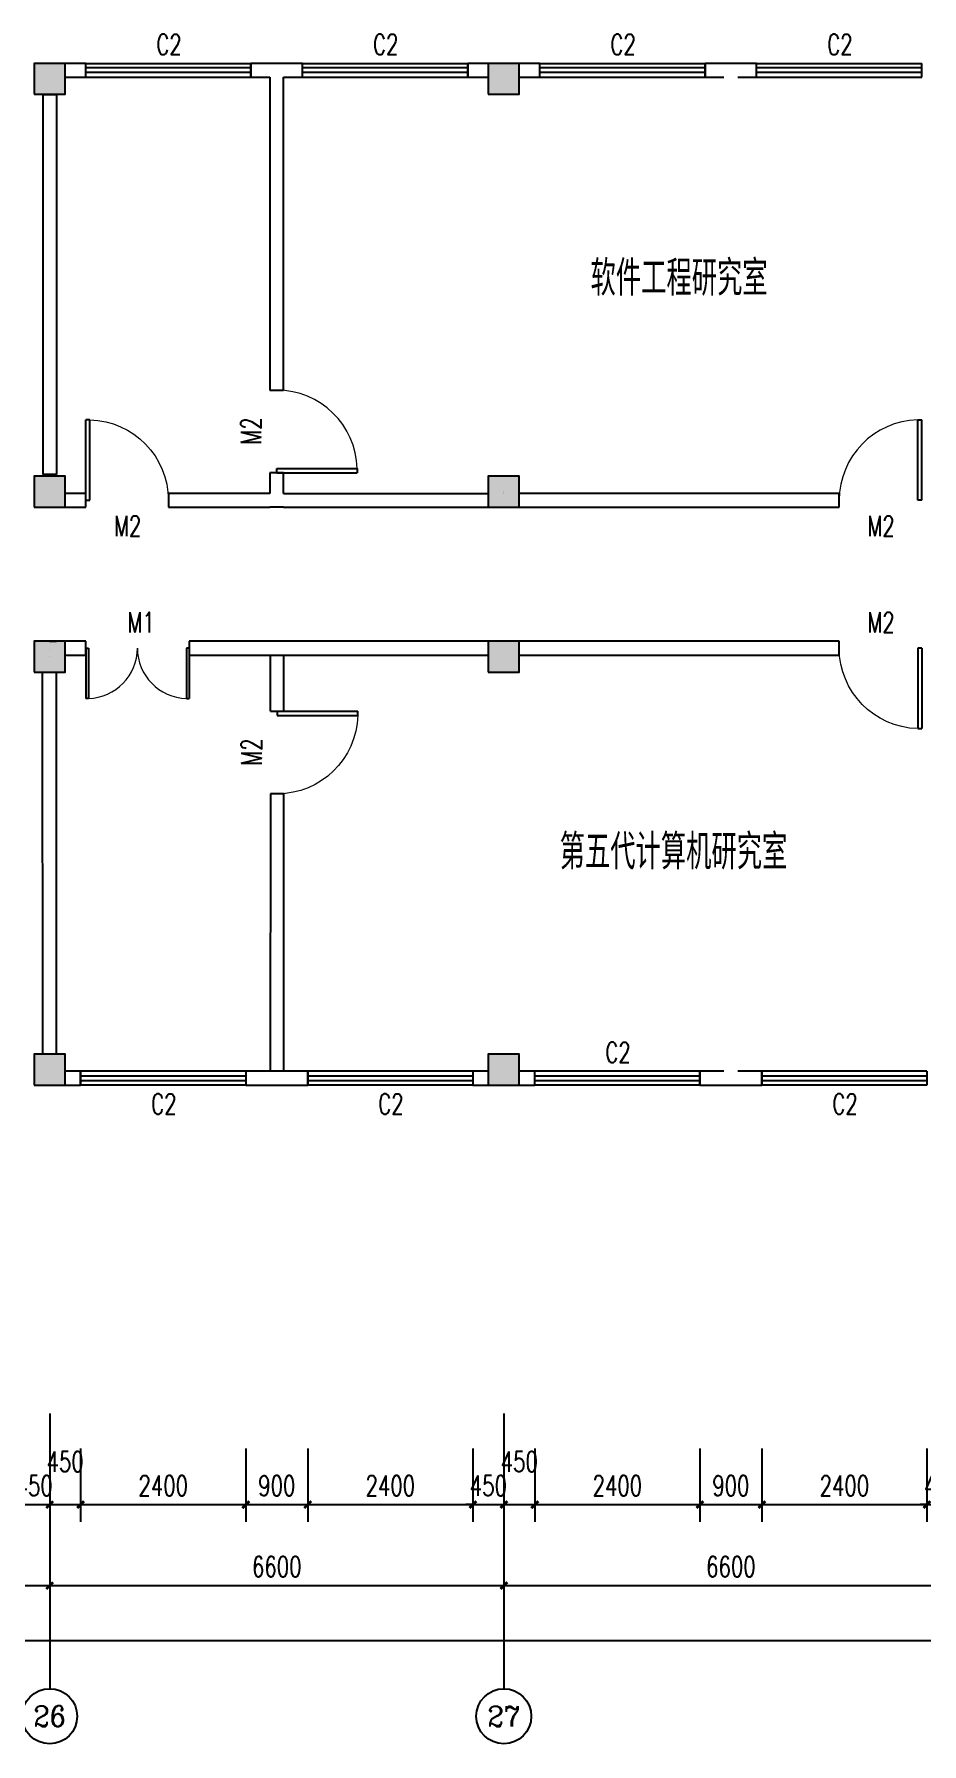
# Model space of a CAD drawing. Header units: millimetres. Extents: x 194 to 114499, y 121 to 30129.
# Drawn here: x 59269 to 72169, y 4529 to 29378 of the extents above; entities that cross this region are included whole.
import ezdxf
from ezdxf.enums import TextEntityAlignment as Align

# ---------------------------------------------------------------- set-up
doc = ezdxf.new("R2010")
doc.units = ezdxf.units.MM
for name, color, linetype in [('AXIS', 3, 'Continuous'), ('AXIS_TEXT', 7, 'Continuous'), ('COLUMN', 9, 'Continuous'), ('PUB_DIM', 3, 'Continuous'), ('PUB_TEXT', 7, 'Continuous'), ('WALL', 9, 'Continuous'), ('WINDOW', 4, 'Continuous'), ('WINDOW_TEXT', 7, 'Continuous')]:
    doc.layers.add(name, color=color, linetype=linetype)
doc.styles.add('_TCH_AXIS', font='COMPLEX', dxfattribs={"bigfont": 'GBCBIG'})
doc.styles.add('_TCH_DIM_T3', font='SIMPLEX', dxfattribs={"width": 0.705882, "bigfont": 'GBCBIG'})
doc.styles.add('_TCH_WINDOW', font='SIMPLEX', dxfattribs={"bigfont": 'GBCBIG'})
doc.styles.add('COMPLEX', font='COMPLEX')
doc.styles.get("Standard").update_dxf_attribs({"font": 'txt', "bigfont": 'gbcbig.shx'})
doc.dimstyles.new('_TCH_ARCH&&100', dxfattribs={"dimtxt": 297.5, "dimasz": 100, "dimexe": 250, "dimexo": 300, "dimgap": 126.25, "dimtad": 1, "dimdec": 0, "dimzin": 0, "dimdsep": 46, "dimtxsty": '_TCH_DIM_T3', "dimblk": 'ARCHTICK', "dimcen": 0.09, "dimclrt": 7, "dimazin": 2, "dimtfac": 1, "dimtdec": 0, "dimtix": 1, "dimtmove": 2, "dimatfit": 3, "dimfxl": 1, "dimtolj": 1, "dimtzin": 0, "dimarcsym": 0})

# ---------------------------------------------------------------- blocks, each defined once
blk = doc.blocks.new('_ArchTick')
at = {"color": 0, "linetype": 'ByBlock', "const_width": 0.4}
blk.add_lwpolyline([(-0.5, -0.5), (0.5, 0.5)], dxfattribs=at)
blk = doc.blocks.new('*D122')
at = {"layer": 'Defpoints', "color": 0}
for p in [(59044, 9123), (59494, 9123), (59494, 8006)]:
    blk.add_point(p, dxfattribs=at)
at = {"layer": 'PUB_DIM', "color": 0, "lineweight": -2}
for p, q in [((59044, 8823), (59044, 7756)), ((59494, 8823), (59494, 7756)), ((59044, 8006), (58944, 8006)), ((59044, 8006), (59494, 8006)), ((59494, 8006), (59594, 8006))]:
    blk.add_line(p, q, dxfattribs=at)
at = {"layer": 'PUB_DIM', "color": 0, "lineweight": -2, "xscale": 100, "yscale": 100, "zscale": 100}
blk.add_blockref('_ArchTick', (59044, 8006), dxfattribs=at)
at = {"layer": 'PUB_DIM', "color": 0, "lineweight": -2, "xscale": 100, "yscale": 100, "zscale": 100, "rotation": 180}
blk.add_blockref('_ArchTick', (59494, 8006), dxfattribs=at)
at = {"layer": 'PUB_DIM', "color": 7, "insert": (59269, 8281), "char_height": 297.5, "attachment_point": 5, "style": '_TCH_DIM_T3'}
blk.add_mtext('\\A1;450', dxfattribs=at)
blk = doc.blocks.new('*D123')
at = {"layer": 'Defpoints', "color": 0}
for p in [(59494, 9123), (59944, 9123), (59944, 8006)]:
    blk.add_point(p, dxfattribs=at)
at = {"layer": 'PUB_DIM', "color": 0, "lineweight": -2}
for p, q in [((59494, 8823), (59494, 7756)), ((59944, 8823), (59944, 7756)), ((59494, 8006), (59944, 8006))]:
    blk.add_line(p, q, dxfattribs=at)
at = {"layer": 'PUB_DIM', "color": 0, "lineweight": -2, "xscale": 100, "yscale": 100, "zscale": 100, "rotation": 180}
blk.add_blockref('_ArchTick', (59494, 8006), dxfattribs=at)
at = {"layer": 'PUB_DIM', "color": 0, "lineweight": -2, "xscale": 100, "yscale": 100, "zscale": 100}
blk.add_blockref('_ArchTick', (59944, 8006), dxfattribs=at)
at = {"layer": 'PUB_DIM', "color": 7, "insert": (59719, 8631), "char_height": 297.5, "attachment_point": 5, "style": '_TCH_DIM_T3'}
blk.add_mtext('\\A1;450', dxfattribs=at)
blk = doc.blocks.new('*D124')
at = {"layer": 'Defpoints', "color": 0}
for p in [(59944, 9123), (62344, 9123), (62344, 8006)]:
    blk.add_point(p, dxfattribs=at)
at = {"layer": 'PUB_DIM', "color": 0, "lineweight": -2}
for p, q in [((59944, 8823), (59944, 7756)), ((62344, 8823), (62344, 7756)), ((59944, 8006), (62344, 8006))]:
    blk.add_line(p, q, dxfattribs=at)
at = {"layer": 'PUB_DIM', "color": 0, "lineweight": -2, "xscale": 100, "yscale": 100, "zscale": 100, "rotation": 180}
blk.add_blockref('_ArchTick', (59944, 8006), dxfattribs=at)
at = {"layer": 'PUB_DIM', "color": 0, "lineweight": -2, "xscale": 100, "yscale": 100, "zscale": 100}
blk.add_blockref('_ArchTick', (62344, 8006), dxfattribs=at)
at = {"layer": 'PUB_DIM', "color": 7, "insert": (61144, 8281), "char_height": 297.5, "attachment_point": 5, "style": '_TCH_DIM_T3'}
blk.add_mtext('\\A1;2400', dxfattribs=at)
blk = doc.blocks.new('*D125')
at = {"layer": 'Defpoints', "color": 0}
for p in [(62344, 9123), (63244, 9123), (63244, 8006)]:
    blk.add_point(p, dxfattribs=at)
at = {"layer": 'PUB_DIM', "color": 0, "lineweight": -2}
for p, q in [((62344, 8823), (62344, 7756)), ((63244, 8823), (63244, 7756)), ((62344, 8006), (63244, 8006))]:
    blk.add_line(p, q, dxfattribs=at)
at = {"layer": 'PUB_DIM', "color": 0, "lineweight": -2, "xscale": 100, "yscale": 100, "zscale": 100, "rotation": 180}
blk.add_blockref('_ArchTick', (62344, 8006), dxfattribs=at)
at = {"layer": 'PUB_DIM', "color": 0, "lineweight": -2, "xscale": 100, "yscale": 100, "zscale": 100}
blk.add_blockref('_ArchTick', (63244, 8006), dxfattribs=at)
at = {"layer": 'PUB_DIM', "color": 7, "insert": (62794, 8281), "char_height": 297.5, "attachment_point": 5, "style": '_TCH_DIM_T3'}
blk.add_mtext('\\A1;900', dxfattribs=at)
blk = doc.blocks.new('*D126')
at = {"layer": 'Defpoints', "color": 0}
for p in [(63244, 9123), (65644, 9123), (65644, 8006)]:
    blk.add_point(p, dxfattribs=at)
at = {"layer": 'PUB_DIM', "color": 0, "lineweight": -2}
for p, q in [((63244, 8823), (63244, 7756)), ((65644, 8823), (65644, 7756)), ((63244, 8006), (65644, 8006))]:
    blk.add_line(p, q, dxfattribs=at)
at = {"layer": 'PUB_DIM', "color": 0, "lineweight": -2, "xscale": 100, "yscale": 100, "zscale": 100, "rotation": 180}
blk.add_blockref('_ArchTick', (63244, 8006), dxfattribs=at)
at = {"layer": 'PUB_DIM', "color": 0, "lineweight": -2, "xscale": 100, "yscale": 100, "zscale": 100}
blk.add_blockref('_ArchTick', (65644, 8006), dxfattribs=at)
at = {"layer": 'PUB_DIM', "color": 7, "insert": (64444, 8281), "char_height": 297.5, "attachment_point": 5, "style": '_TCH_DIM_T3'}
blk.add_mtext('\\A1;2400', dxfattribs=at)
blk = doc.blocks.new('*D127')
at = {"layer": 'Defpoints', "color": 0}
for p in [(65644, 9123), (66094, 9123), (66094, 8006)]:
    blk.add_point(p, dxfattribs=at)
at = {"layer": 'PUB_DIM', "color": 0, "lineweight": -2}
for p, q in [((65644, 8823), (65644, 7756)), ((66094, 8823), (66094, 7756)), ((65644, 8006), (65544, 8006)), ((65644, 8006), (66094, 8006)), ((66094, 8006), (66194, 8006))]:
    blk.add_line(p, q, dxfattribs=at)
at = {"layer": 'PUB_DIM', "color": 0, "lineweight": -2, "xscale": 100, "yscale": 100, "zscale": 100}
blk.add_blockref('_ArchTick', (65644, 8006), dxfattribs=at)
at = {"layer": 'PUB_DIM', "color": 0, "lineweight": -2, "xscale": 100, "yscale": 100, "zscale": 100, "rotation": 180}
blk.add_blockref('_ArchTick', (66094, 8006), dxfattribs=at)
at = {"layer": 'PUB_DIM', "color": 7, "insert": (65869, 8281), "char_height": 297.5, "attachment_point": 5, "style": '_TCH_DIM_T3'}
blk.add_mtext('\\A1;450', dxfattribs=at)
blk = doc.blocks.new('*D128')
at = {"layer": 'Defpoints', "color": 0}
for p in [(66094, 9123), (66544, 9123), (66544, 8006)]:
    blk.add_point(p, dxfattribs=at)
at = {"layer": 'PUB_DIM', "color": 0, "lineweight": -2}
for p, q in [((66094, 8823), (66094, 7756)), ((66544, 8823), (66544, 7756)), ((66094, 8006), (66544, 8006))]:
    blk.add_line(p, q, dxfattribs=at)
at = {"layer": 'PUB_DIM', "color": 0, "lineweight": -2, "xscale": 100, "yscale": 100, "zscale": 100, "rotation": 180}
blk.add_blockref('_ArchTick', (66094, 8006), dxfattribs=at)
at = {"layer": 'PUB_DIM', "color": 0, "lineweight": -2, "xscale": 100, "yscale": 100, "zscale": 100}
blk.add_blockref('_ArchTick', (66544, 8006), dxfattribs=at)
at = {"layer": 'PUB_DIM', "color": 7, "insert": (66319, 8631), "char_height": 297.5, "attachment_point": 5, "style": '_TCH_DIM_T3'}
blk.add_mtext('\\A1;450', dxfattribs=at)
blk = doc.blocks.new('*D129')
at = {"layer": 'Defpoints', "color": 0}
for p in [(66544, 9123), (68944, 9123), (68944, 8006)]:
    blk.add_point(p, dxfattribs=at)
at = {"layer": 'PUB_DIM', "color": 0, "lineweight": -2}
for p, q in [((66544, 8823), (66544, 7756)), ((68944, 8823), (68944, 7756)), ((66544, 8006), (68944, 8006))]:
    blk.add_line(p, q, dxfattribs=at)
at = {"layer": 'PUB_DIM', "color": 0, "lineweight": -2, "xscale": 100, "yscale": 100, "zscale": 100, "rotation": 180}
blk.add_blockref('_ArchTick', (66544, 8006), dxfattribs=at)
at = {"layer": 'PUB_DIM', "color": 0, "lineweight": -2, "xscale": 100, "yscale": 100, "zscale": 100}
blk.add_blockref('_ArchTick', (68944, 8006), dxfattribs=at)
at = {"layer": 'PUB_DIM', "color": 7, "insert": (67744, 8281), "char_height": 297.5, "attachment_point": 5, "style": '_TCH_DIM_T3'}
blk.add_mtext('\\A1;2400', dxfattribs=at)
blk = doc.blocks.new('*D130')
at = {"layer": 'Defpoints', "color": 0}
for p in [(68944, 9123), (69844, 9123), (69844, 8006)]:
    blk.add_point(p, dxfattribs=at)
at = {"layer": 'PUB_DIM', "color": 0, "lineweight": -2}
for p, q in [((68944, 8823), (68944, 7756)), ((69844, 8823), (69844, 7756)), ((68944, 8006), (69844, 8006))]:
    blk.add_line(p, q, dxfattribs=at)
at = {"layer": 'PUB_DIM', "color": 0, "lineweight": -2, "xscale": 100, "yscale": 100, "zscale": 100, "rotation": 180}
blk.add_blockref('_ArchTick', (68944, 8006), dxfattribs=at)
at = {"layer": 'PUB_DIM', "color": 0, "lineweight": -2, "xscale": 100, "yscale": 100, "zscale": 100}
blk.add_blockref('_ArchTick', (69844, 8006), dxfattribs=at)
at = {"layer": 'PUB_DIM', "color": 7, "insert": (69394, 8281), "char_height": 297.5, "attachment_point": 5, "style": '_TCH_DIM_T3'}
blk.add_mtext('\\A1;900', dxfattribs=at)
blk = doc.blocks.new('*D131')
at = {"layer": 'Defpoints', "color": 0}
for p in [(69844, 9123), (72244, 9123), (72244, 8006)]:
    blk.add_point(p, dxfattribs=at)
at = {"layer": 'PUB_DIM', "color": 0, "lineweight": -2}
for p, q in [((69844, 8823), (69844, 7756)), ((72244, 8823), (72244, 7756)), ((69844, 8006), (72244, 8006))]:
    blk.add_line(p, q, dxfattribs=at)
at = {"layer": 'PUB_DIM', "color": 0, "lineweight": -2, "xscale": 100, "yscale": 100, "zscale": 100, "rotation": 180}
blk.add_blockref('_ArchTick', (69844, 8006), dxfattribs=at)
at = {"layer": 'PUB_DIM', "color": 0, "lineweight": -2, "xscale": 100, "yscale": 100, "zscale": 100}
blk.add_blockref('_ArchTick', (72244, 8006), dxfattribs=at)
at = {"layer": 'PUB_DIM', "color": 7, "insert": (71044, 8281), "char_height": 297.5, "attachment_point": 5, "style": '_TCH_DIM_T3'}
blk.add_mtext('\\A1;2400', dxfattribs=at)
blk = doc.blocks.new('*D132')
at = {"layer": 'Defpoints', "color": 0}
for p in [(72244, 9123), (72694, 9123), (72694, 8006)]:
    blk.add_point(p, dxfattribs=at)
at = {"layer": 'PUB_DIM', "color": 0, "lineweight": -2}
for p, q in [((72244, 8823), (72244, 7756)), ((72694, 8823), (72694, 7756)), ((72244, 8006), (72144, 8006)), ((72244, 8006), (72694, 8006)), ((72694, 8006), (72794, 8006))]:
    blk.add_line(p, q, dxfattribs=at)
at = {"layer": 'PUB_DIM', "color": 0, "lineweight": -2, "xscale": 100, "yscale": 100, "zscale": 100}
blk.add_blockref('_ArchTick', (72244, 8006), dxfattribs=at)
at = {"layer": 'PUB_DIM', "color": 0, "lineweight": -2, "xscale": 100, "yscale": 100, "zscale": 100, "rotation": 180}
blk.add_blockref('_ArchTick', (72694, 8006), dxfattribs=at)
at = {"layer": 'PUB_DIM', "color": 7, "insert": (72469, 8281), "char_height": 297.5, "attachment_point": 5, "style": '_TCH_DIM_T3'}
blk.add_mtext('\\A1;450', dxfattribs=at)
blk = doc.blocks.new('*D161')
at = {"layer": 'AXIS', "color": 0, "lineweight": -2}
for p, q in [((52894, 9029), (52894, 6579)), ((59494, 9029), (59494, 6579)), ((52894, 6829), (59494, 6829))]:
    blk.add_line(p, q, dxfattribs=at)
at = {"layer": 'Defpoints', "color": 0}
for p in [(52894, 9329), (59494, 9329), (59494, 6829)]:
    blk.add_point(p, dxfattribs=at)
at = {"layer": 'AXIS', "color": 0, "lineweight": -2, "xscale": 100, "yscale": 100, "zscale": 100, "rotation": 180}
blk.add_blockref('_ArchTick', (52894, 6829), dxfattribs=at)
at = {"layer": 'AXIS', "color": 0, "lineweight": -2, "xscale": 100, "yscale": 100, "zscale": 100}
blk.add_blockref('_ArchTick', (59494, 6829), dxfattribs=at)
at = {"layer": 'AXIS', "color": 7, "insert": (56194, 7104), "char_height": 297.5, "attachment_point": 5, "style": '_TCH_DIM_T3'}
blk.add_mtext('\\A1;6600', dxfattribs=at)
blk = doc.blocks.new('*D162')
at = {"layer": 'AXIS', "color": 0, "lineweight": -2}
for p, q in [((59494, 9029), (59494, 6579)), ((66094, 9029), (66094, 6579)), ((59494, 6829), (66094, 6829))]:
    blk.add_line(p, q, dxfattribs=at)
at = {"layer": 'Defpoints', "color": 0}
for p in [(59494, 9329), (66094, 9329), (66094, 6829)]:
    blk.add_point(p, dxfattribs=at)
at = {"layer": 'AXIS', "color": 0, "lineweight": -2, "xscale": 100, "yscale": 100, "zscale": 100, "rotation": 180}
blk.add_blockref('_ArchTick', (59494, 6829), dxfattribs=at)
at = {"layer": 'AXIS', "color": 0, "lineweight": -2, "xscale": 100, "yscale": 100, "zscale": 100}
blk.add_blockref('_ArchTick', (66094, 6829), dxfattribs=at)
at = {"layer": 'AXIS', "color": 7, "insert": (62794, 7104), "char_height": 297.5, "attachment_point": 5, "style": '_TCH_DIM_T3'}
blk.add_mtext('\\A1;6600', dxfattribs=at)
blk = doc.blocks.new('*D163')
at = {"layer": 'AXIS', "color": 0, "lineweight": -2}
for p, q in [((66094, 9029), (66094, 6579)), ((72694, 9029), (72694, 6579)), ((66094, 6829), (72694, 6829))]:
    blk.add_line(p, q, dxfattribs=at)
at = {"layer": 'Defpoints', "color": 0}
for p in [(66094, 9329), (72694, 9329), (72694, 6829)]:
    blk.add_point(p, dxfattribs=at)
at = {"layer": 'AXIS', "color": 0, "lineweight": -2, "xscale": 100, "yscale": 100, "zscale": 100, "rotation": 180}
blk.add_blockref('_ArchTick', (66094, 6829), dxfattribs=at)
at = {"layer": 'AXIS', "color": 0, "lineweight": -2, "xscale": 100, "yscale": 100, "zscale": 100}
blk.add_blockref('_ArchTick', (72694, 6829), dxfattribs=at)
at = {"layer": 'AXIS', "color": 7, "insert": (69394, 7104), "char_height": 297.5, "attachment_point": 5, "style": '_TCH_DIM_T3'}
blk.add_mtext('\\A1;6600', dxfattribs=at)
blk = doc.blocks.new('*D168')
at = {"layer": 'AXIS', "color": 0, "lineweight": -2}
for p, q in [((5994, 9029), (5994, 5779)), ((99094, 9029), (99094, 5779)), ((5994, 6029), (99094, 6029))]:
    blk.add_line(p, q, dxfattribs=at)
at = {"layer": 'Defpoints', "color": 0}
for p in [(5994, 9329), (99094, 9329), (99094, 6029)]:
    blk.add_point(p, dxfattribs=at)
at = {"layer": 'AXIS', "color": 0, "lineweight": -2, "xscale": 100, "yscale": 100, "zscale": 100, "rotation": 180}
blk.add_blockref('_ArchTick', (5994, 6029), dxfattribs=at)
at = {"layer": 'AXIS', "color": 0, "lineweight": -2, "xscale": 100, "yscale": 100, "zscale": 100}
blk.add_blockref('_ArchTick', (99094, 6029), dxfattribs=at)
at = {"layer": 'AXIS', "color": 7, "insert": (52544, 6304), "char_height": 297.5, "attachment_point": 5, "style": '_TCH_DIM_T3'}
blk.add_mtext('\\A1;93100', dxfattribs=at)
blk = doc.blocks.new('_FZHK')
blk.add_lwpolyline([(-0.5, -0.5), (0.5, -0.5), (0.5, 0.5), (-0.5, 0.5)], close=True)
blk = doc.blocks.new('_AXISO')
blk.add_circle((0, 0), 0.5)
at = {"layer": 'AXIS_TEXT', "style": 'COMPLEX', "width": 1.041667}
blk.add_attdef('A', text='', height=0.56, dxfattribs=at).set_placement((-0.25, -0.28), (0.25, -0.28), align=Align.FIT)
blk = doc.blocks.new('$DorLib2D$00000001')
for p, q in [((0.45, 0.975), (0.5, 0.975)), ((0.45, 0), (0.45, 0.975)), ((0.5, 0), (0.5, 0.975)), ((0.5, 0), (0.45, 0))]:
    blk.add_line(p, q)
at = {"lineweight": 13}
blk.add_arc((0.475, 0), 0.975, 91.4693, 180, dxfattribs=at)
blk = doc.blocks.new('$DorLib2D$00000002')
for p, q in [((-0.5, 0), (-0.5, 0.4875)), ((-0.475, 0.4875), (-0.5, 0.4875)), ((-0.475, 0), (-0.475, 0.4875)), ((0.475, 0), (0.475, 0.4875)), ((0.475, 0.4875), (0.5, 0.4875)), ((0.5, 0), (0.5, 0.4875)), ((-0.5, 0), (-0.475, 0)), ((0.5, 0), (0.475, 0))]:
    blk.add_line(p, q)
at = {"lineweight": 13}
for centre, start, end in [((-0.4875, 0), 0, 88.53072), ((0.4875, 0), 91.46928, 180)]:
    blk.add_arc(centre, 0.4875, start, end, dxfattribs=at)
blk = doc.blocks.new('$TCHSYS$WIN2D')
for p, q in [((-0.5, 0.5), (0.5, 0.5)), ((-0.5, 0.5), (-0.5, -0.5)), ((0.5, 0.5), (0.5, -0.5)), ((0.5, 0.167), (-0.5, 0.167)), ((0.5, -0.167), (-0.5, -0.167)), ((-0.5, -0.5), (0.5, -0.5))]:
    blk.add_line(p, q)

msp = doc.modelspace()

# ---------------------------------------------------------------- hatches: boundary and pattern name
h = msp.add_hatch(color=256)
h.paths.add_polyline_path([(59493.6, 28954.3), (59268.6, 28954.3), (59268.6, 28729.3), (59493.6, 28729.3)])
h.paths.add_polyline_path([(59493.6, 28729.3), (59718.6, 28729.3), (59718.6, 28954.3), (59493.6, 28954.3)])
h.paths.add_polyline_path([(59493.6, 28504.3), (59718.6, 28504.3), (59718.6, 28729.3), (59493.6, 28729.3)])
h.paths.add_polyline_path([(59493.6, 28729.3), (59268.6, 28729.3), (59268.6, 28504.3), (59493.6, 28504.3)])
h.paths.add_polyline_path([(59493.6, 22729.3), (59268.6, 22729.3), (59268.6, 22504.3), (59493.6, 22504.3)])
h.paths.add_polyline_path([(59493.6, 22729.3), (59493.6, 22504.3), (59718.6, 22504.3), (59718.6, 22729.3)])
h.paths.add_polyline_path([(59718.6, 22729.3), (59718.6, 22954.3), (59493.6, 22954.3), (59493.6, 22729.3)])
h.paths.add_polyline_path([(59493.6, 22954.3), (59268.6, 22954.3), (59268.6, 22729.3), (59493.6, 22729.3)])
h.paths.add_polyline_path([(59493.6, 14554.3), (59493.6, 14104.3), (59718.6, 14104.3), (59718.6, 14554.3)])
h.paths.add_polyline_path([(59268.6, 14554.3), (59268.6, 14104.3), (59493.6, 14104.3), (59493.6, 14554.3)])
h = msp.add_hatch(color=256)
h.paths.add_polyline_path([(66093.6, 28954.3), (65868.6, 28954.3), (65868.6, 28729.3), (66093.6, 28729.3)])
h.paths.add_polyline_path([(66093.6, 28729.3), (66318.6, 28729.3), (66318.6, 28954.3), (66093.6, 28954.3)])
h.paths.add_polyline_path([(66093.6, 28504.3), (66318.6, 28504.3), (66318.6, 28729.3), (66093.6, 28729.3)])
h.paths.add_polyline_path([(66093.6, 28729.3), (65868.6, 28729.3), (65868.6, 28504.3), (66093.6, 28504.3)])
h.paths.add_polyline_path([(66093.6, 22729.3), (65868.6, 22729.3), (65868.6, 22504.3), (66093.6, 22504.3)])
h.paths.add_polyline_path([(66093.6, 22729.3), (66093.6, 22504.3), (66318.6, 22504.3), (66318.6, 22729.3)])
h.paths.add_polyline_path([(66318.6, 22729.3), (66318.6, 22954.3), (66093.6, 22954.3), (66093.6, 22729.3)])
h.paths.add_polyline_path([(66093.6, 22954.3), (65868.6, 22954.3), (65868.6, 22729.3), (66093.6, 22729.3)])
h.paths.add_polyline_path([(66093.6, 14554.3), (66093.6, 14104.3), (66318.6, 14104.3), (66318.6, 14554.3)])
h.paths.add_polyline_path([(65868.6, 14554.3), (65868.6, 14104.3), (66093.6, 14104.3), (66093.6, 14554.3)])
h = msp.add_hatch(color=256)
h.paths.add_polyline_path([(59493.6, 20554.3), (59268.6, 20554.3), (59268.6, 20329.3), (59493.6, 20329.3)])
h.paths.add_polyline_path([(59718.6, 20554.3), (59493.6, 20554.3), (59493.6, 20329.3), (59718.6, 20329.3)])
h.paths.add_polyline_path([(59718.6, 20329.3), (59493.6, 20329.3), (59493.6, 20104.3), (59718.6, 20104.3)])
h.paths.add_polyline_path([(59493.6, 20329.3), (59268.6, 20329.3), (59268.6, 20104.3), (59493.6, 20104.3)])
h = msp.add_hatch(color=256)
h.paths.add_polyline_path([(66093.6, 20554.3), (65868.6, 20554.3), (65868.6, 20329.3), (66093.6, 20329.3)])
h.paths.add_polyline_path([(66318.6, 20554.3), (66093.6, 20554.3), (66093.6, 20329.3), (66318.6, 20329.3)])
h.paths.add_polyline_path([(66318.6, 20329.3), (66093.6, 20329.3), (66093.6, 20104.3), (66318.6, 20104.3)])
h.paths.add_polyline_path([(66093.6, 20329.3), (65868.6, 20329.3), (65868.6, 20104.3), (66093.6, 20104.3)])

# ---------------------------------------------------------------- linework, layer by layer
at = {"layer": 'AXIS'}
for p, q in [((59493.6, 9329.3), (59493.6, 5329.3)), ((66093.6, 9329.3), (66093.6, 5329.3))]:
    msp.add_line(p, q, dxfattribs=at)
at = {"layer": 'WALL'}
for p, q in [((60018.6, 28954.3), (59718.6, 28954.3)), ((60018.6, 28754.3), (60018.6, 28954.3)), ((62793.6, 28954.3), (62418.6, 28954.3)), ((62418.6, 28954.3), (62418.6, 28754.3)), ((63168.6, 28954.3), (62793.6, 28954.3)), ((63168.6, 28754.3), (63168.6, 28954.3)), ((65868.6, 28954.3), (65568.6, 28954.3)), ((65568.6, 28954.3), (65568.6, 28754.3)), ((66618.6, 28954.3), (66318.6, 28954.3)), ((66618.6, 28754.3), (66618.6, 28954.3)), ((69393.6, 28954.3), (69018.6, 28954.3)), ((69018.6, 28954.3), (69018.6, 28754.3)), ((69768.6, 28954.3), (69393.6, 28954.3)), ((69768.6, 28754.3), (69768.6, 28954.3)), ((59718.6, 28754.3), (60018.6, 28754.3)), ((62418.6, 28754.3), (62693.6, 28754.3)), ((62693.6, 28754.3), (62693.6, 24204.3)), ((62893.6, 28754.3), (63168.6, 28754.3)), ((62893.6, 24204.3), (62893.6, 28754.3)), ((65568.6, 28754.3), (65868.6, 28754.3)), ((66318.6, 28754.3), (66618.6, 28754.3)), ((69018.6, 28754.3), (69293.6, 28754.3)), ((69493.6, 28754.3), (69768.6, 28754.3)), ((59393.6, 28497.5), (59393.6, 22980.5)), ((59593.6, 28497.5), (59393.6, 28497.5)), ((59593.6, 28497.5), (59593.6, 22980.5)), ((66193.6, 28503.8), (65993.6, 28503.8)), ((62693.6, 24204.3), (62893.6, 24204.3)), ((59593.6, 22980.5), (59393.6, 22980.5)), ((62893.6, 23004.3), (62693.6, 23004.3)), ((62693.6, 23004.3), (62693.6, 22704.3)), ((62893.6, 22704.3), (62893.6, 23004.3)), ((60018.6, 22704.3), (59718.6, 22704.3)), ((60018.6, 22504.3), (60018.6, 22704.3)), ((62693.6, 22704.3), (61218.6, 22704.3)), ((61218.6, 22704.3), (61218.6, 22504.3)), ((62893.6, 22704.3), (65868.6, 22704.3)), ((66093.6, 22729.3, -450), (66093.6, 22729.3, -450)), ((66093.6, 22716.8, -450), (66093.6, 22716.8, -450)), ((66093.6, 22704.3, -450), (66093.6, 22704.3, -450)), ((70968.6, 22704.3), (66318.6, 22704.3)), ((70968.6, 22504.3), (70968.6, 22704.3)), ((59718.6, 22504.3), (60018.6, 22504.3)), ((61218.6, 22504.3), (62693.6, 22504.3)), ((62693.6, 22504.3), (62693.6, 22504.3)), ((62893.6, 22504.3), (62693.6, 22504.3)), ((62893.6, 22504.3), (65868.6, 22504.3)), ((62893.6, 22504.3), (62893.6, 22504.3)), ((66318.6, 22504.3), (69393.6, 22504.3)), ((69393.6, 22504.3), (70968.6, 22504.3)), ((59490.7, 20554.3), (59590.7, 20554.3)), ((59490.7, 20554.3, -450), (59490.7, 20554.3, -450)), ((59490.8, 20441.8, -450), (59490.8, 20441.8, -450)), ((59590.7, 20554.3), (59590.7, 20554.3)), ((60018.6, 20554.3), (59718.6, 20554.3)), ((60018.6, 20354.3), (60018.6, 20554.3)), ((65868.6, 20554.3), (61518.6, 20554.3)), ((61518.6, 20554.3), (61518.6, 20354.3)), ((67493.6, 20554.3), (66318.6, 20554.3)), ((70968.6, 20554.3), (67493.6, 20554.3)), ((70968.6, 20354.3), (70968.6, 20554.3)), ((59490.8, 20329.3, -450), (59490.8, 20329.3, -450)), ((59718.6, 20354.3), (60018.6, 20354.3)), ((61518.6, 20354.3), (65868.6, 20354.3)), ((62696.8, 20354.3), (62696.8, 19536.2)), ((62896.8, 19536.8), (62896.8, 20354.3)), ((66318.6, 20354.3), (67493.6, 20354.3)), ((67493.6, 20354.3), (70968.6, 20354.3)), ((59393.6, 14554.3), (59390.9, 20104.3)), ((59593.6, 14554.3), (59590.9, 20104.3)), ((62701.1, 19536.8), (62901.1, 19536.8)), ((62701.1, 18336.8), (62696.8, 14304.3)), ((62901.1, 18336.8), (62701.1, 18336.8)), ((62896.8, 14304.3), (62896.8, 18336.8)), ((59943.6, 14304.3), (59718.6, 14304.3)), ((59943.6, 14104.3), (59943.6, 14304.3)), ((63243.6, 14304.3), (62343.6, 14304.3)), ((62343.6, 14304.3), (62343.6, 14104.3)), ((63243.6, 14104.3), (63243.6, 14304.3)), ((65868.6, 14304.3), (65643.6, 14304.3)), ((65643.6, 14304.3), (65643.6, 14104.3)), ((66543.6, 14304.3), (66318.6, 14304.3)), ((66543.6, 14104.3), (66543.6, 14304.3)), ((69293.6, 14304.3), (68943.6, 14304.3)), ((68943.6, 14304.3), (68943.6, 14104.3)), ((69843.6, 14304.3), (69493.6, 14304.3)), ((69843.6, 14104.3), (69843.6, 14304.3)), ((59718.6, 14104.3), (59943.6, 14104.3)), ((62343.6, 14104.3), (63243.6, 14104.3)), ((65643.6, 14104.3), (65868.6, 14104.3)), ((66318.6, 14104.3), (66543.6, 14104.3)), ((68943.6, 14104.3), (69393.6, 14104.3)), ((69393.6, 14104.3), (69843.6, 14104.3))]:
    msp.add_line(p, q, dxfattribs=at)

# ---------------------------------------------------------------- block references
at = {"layer": 'AXIS'}
ref = msp.add_blockref('_AXISO', (59493.6, 4929.3), dxfattribs=dict(at, xscale=800, yscale=800, zscale=800))
ref.add_attrib('A', '26', dxfattribs={"layer": 'AXIS_TEXT', "height": 300.65, "style": '_TCH_AXIS', "width": 0.970588}).set_placement((59257.4, 4778.9), (59729.9, 4778.9), align=Align.FIT)
ref = msp.add_blockref('_AXISO', (66093.6, 4929.3), dxfattribs=dict(at, xscale=800, yscale=800, zscale=800))
ref.add_attrib('A', '27', dxfattribs={"layer": 'AXIS_TEXT', "height": 294.28, "style": '_TCH_AXIS'}).set_placement((65855.4, 4782.1), (66331.9, 4782.1), align=Align.FIT)
at = {"layer": 'COLUMN', "xscale": 450, "yscale": 450, "zscale": 450}
for p in [(59493.6, 28729.3), (66093.6, 28729.3), (59493.6, 22729.3), (66093.6, 22729.3), (59493.6, 20329.3), (66093.6, 20329.3), (59493.6, 14329.3), (66093.6, 14329.3)]:
    msp.add_blockref('_FZHK', p, dxfattribs=at)
at = {"layer": 'WINDOW'}
ref = msp.add_blockref('$TCHSYS$WIN2D', (61218.6, 28854.3), dxfattribs=dict(at, xscale=2400, yscale=-200, zscale=2400))
ref.add_attrib('A', 'C2', (61043.6, 29080.5), dxfattribs={"layer": 'WINDOW_TEXT', "height": 297.5, "style": '_TCH_WINDOW', "width": 0.705882})
ref = msp.add_blockref('$TCHSYS$WIN2D', (64368.6, 28854.3), dxfattribs=dict(at, xscale=2400, yscale=-200, zscale=2400))
ref.add_attrib('A', 'C2', (64193.6, 29080.5), dxfattribs={"layer": 'WINDOW_TEXT', "height": 297.5, "style": '_TCH_WINDOW', "width": 0.705882})
ref = msp.add_blockref('$TCHSYS$WIN2D', (67818.6, 28854.3), dxfattribs=dict(at, xscale=2400, yscale=-200, zscale=2400))
ref.add_attrib('A', 'C2', (67643.6, 29080.5), dxfattribs={"layer": 'WINDOW_TEXT', "height": 297.5, "style": '_TCH_WINDOW', "width": 0.705882})
ref = msp.add_blockref('$TCHSYS$WIN2D', (70968.6, 28854.3), dxfattribs=dict(at, xscale=2400, yscale=-200, zscale=2400))
ref.add_attrib('A', 'C2', (70793.6, 29080.5), dxfattribs={"layer": 'WINDOW_TEXT', "height": 297.5, "style": '_TCH_WINDOW', "width": 0.705882})
ref = msp.add_blockref('$DorLib2D$00000001', (62793.6, 23604.3), dxfattribs=dict(at, xscale=1200, yscale=1200, zscale=1200, rotation=270))
ref.add_attrib('A', 'M2', (62567.4, 23414.3), dxfattribs={"layer": 'WINDOW_TEXT', "height": 297.5, "rotation": 90, "style": '_TCH_WINDOW', "width": 0.705882})
ref = msp.add_blockref('$DorLib2D$00000001', (60618.6, 22604.3), dxfattribs=dict(at, xscale=-1200, yscale=1200, zscale=-1200))
ref.add_attrib('A', 'M2', (60428.6, 22080.5), dxfattribs={"layer": 'WINDOW_TEXT', "height": 297.5, "style": '_TCH_WINDOW', "width": 0.705882})
ref = msp.add_blockref('$DorLib2D$00000001', (71568.6, 22604.3), dxfattribs=dict(at, xscale=1200, yscale=1200, zscale=1200))
ref.add_attrib('A', 'M2', (71378.6, 22080.5), dxfattribs={"layer": 'WINDOW_TEXT', "height": 297.5, "style": '_TCH_WINDOW', "width": 0.705882})
ref = msp.add_blockref('$DorLib2D$00000002', (60768.6, 20454.3), dxfattribs=dict(at, xscale=-1500, yscale=-1500, zscale=-1500))
ref.add_attrib('A', 'M1', (60623.6, 20680.5), dxfattribs={"layer": 'WINDOW_TEXT', "height": 297.5, "style": '_TCH_WINDOW', "width": 0.705882})
ref = msp.add_blockref('$DorLib2D$00000001', (71568.6, 20454.3), dxfattribs=dict(at, xscale=1200, yscale=-1200, zscale=1200))
ref.add_attrib('A', 'M2', (71378.6, 20680.5), dxfattribs={"layer": 'WINDOW_TEXT', "height": 297.5, "style": '_TCH_WINDOW', "width": 0.705882})
ref = msp.add_blockref('$DorLib2D$00000001', (62801.1, 18936.8), dxfattribs=dict(at, xscale=-1200, yscale=1200, zscale=-1200, rotation=270))
ref.add_attrib('A', 'M2', (62574.8, 18746.8), dxfattribs={"layer": 'WINDOW_TEXT', "height": 297.5, "rotation": 90, "style": '_TCH_WINDOW', "width": 0.705882})
ref = msp.add_blockref('$TCHSYS$WIN2D', (67743.6, 14204.3), dxfattribs=dict(at, xscale=2400, yscale=200, zscale=2400, rotation=180))
ref.add_attrib('A', 'C2', (67568.6, 14430.5), dxfattribs={"layer": 'WINDOW_TEXT', "height": 297.5, "style": '_TCH_WINDOW', "width": 0.705882})
ref = msp.add_blockref('$TCHSYS$WIN2D', (61143.6, 14204.3), dxfattribs=dict(at, xscale=2400, yscale=-200, zscale=2400, rotation=180))
ref.add_attrib('A', 'C2', (60968.6, 13680.5), dxfattribs={"layer": 'WINDOW_TEXT', "height": 297.5, "style": '_TCH_WINDOW', "width": 0.705882})
ref = msp.add_blockref('$TCHSYS$WIN2D', (64443.6, 14204.3), dxfattribs=dict(at, xscale=2400, yscale=-200, zscale=2400, rotation=180))
ref.add_attrib('A', 'C2', (64268.6, 13680.5), dxfattribs={"layer": 'WINDOW_TEXT', "height": 297.5, "style": '_TCH_WINDOW', "width": 0.705882})
ref = msp.add_blockref('$TCHSYS$WIN2D', (71043.6, 14204.3), dxfattribs=dict(at, xscale=2400, yscale=-200, zscale=2400, rotation=180))
ref.add_attrib('A', 'C2', (70868.6, 13680.5), dxfattribs={"layer": 'WINDOW_TEXT', "height": 297.5, "style": '_TCH_WINDOW', "width": 0.705882})

# ---------------------------------------------------------------- texts
at = {"layer": 'PUB_TEXT'}
for s, p in [('软件工程研究室', (67354.3, 25577.5)), ('第五代计算机研究室', (66905.2, 17238.3))]:
    msp.add_text(s, height=510.64, dxfattribs=at).set_placement(p)

# ---------------------------------------------------------------- dimensions: what is measured, and where the dimension line sits
at = {"layer": 'AXIS'}
for p1, p2, distance, text, picture, middle in [((5993.6, 9329.3), (99093.6, 9329.3), -3300, '93100', '*D168', (52543.6, 6304.3)), ((52893.6, 9329.3), (59493.6, 9329.3), -2500, '6600', '*D161', (56193.6, 7104.3)), ((59493.6, 9329.3), (66093.6, 9329.3), -2500, '6600', '*D162', (62793.6, 7104.3)), ((66093.6, 9329.3), (72693.6, 9329.3), -2500, '6600', '*D163', (69393.6, 7104.3))]:
    dim = msp.add_aligned_dim(p1=p1, p2=p2, distance=distance, text=text, dimstyle='_TCH_ARCH&&100', dxfattribs=at)
    dim.commit()
    dim.dimension.update_dxf_attribs({"geometry": picture, "text_midpoint": middle})
at = {"layer": 'PUB_DIM'}
for p1, p2, text, picture, middle in [((59043.6, 9123.1), (59493.6, 9123.1), '450', '*D122', (59268.6, 8281.3)), ((59943.6, 9123.1), (62343.6, 9123.1), '2400', '*D124', (61143.6, 8281.3)), ((62343.6, 9123.1), (63243.6, 9123.1), '900', '*D125', (62793.6, 8281.3)), ((63243.6, 9123.1), (65643.6, 9123.1), '2400', '*D126', (64443.6, 8281.3)), ((65643.6, 9123.1), (66093.6, 9123.1), '450', '*D127', (65868.6, 8281.3)), ((66543.6, 9123.1), (68943.6, 9123.1), '2400', '*D129', (67743.6, 8281.3)), ((68943.6, 9123.1), (69843.6, 9123.1), '900', '*D130', (69393.6, 8281.3)), ((69843.6, 9123.1), (72243.6, 9123.1), '2400', '*D131', (71043.6, 8281.3)), ((72243.6, 9123.1), (72693.6, 9123.1), '450', '*D132', (72468.6, 8281.3))]:
    dim = msp.add_aligned_dim(p1=p1, p2=p2, distance=-1116.8, text=text, dimstyle='_TCH_ARCH&&100', dxfattribs=at)
    dim.commit()
    dim.dimension.update_dxf_attribs({"geometry": picture, "text_midpoint": middle})
for base, p1, p2, picture, middle in [((59943.6, 8006.3), (59493.6, 9123.1), (59943.6, 9123.1), '*D123', (59718.6, 8631.3)), ((66543.6, 8006.3), (66093.6, 9123.1), (66543.6, 9123.1), '*D128', (66318.6, 8631.3))]:
    dim = msp.add_linear_dim(base=base, p1=p1, p2=p2, angle=0, text='450', dimstyle='_TCH_ARCH&&100', dxfattribs=at)
    dim.commit()
    dim.dimension.update_dxf_attribs({"geometry": picture, "text_midpoint": middle, "dimtype": 161})

doc.saveas('drawing.dxf')
